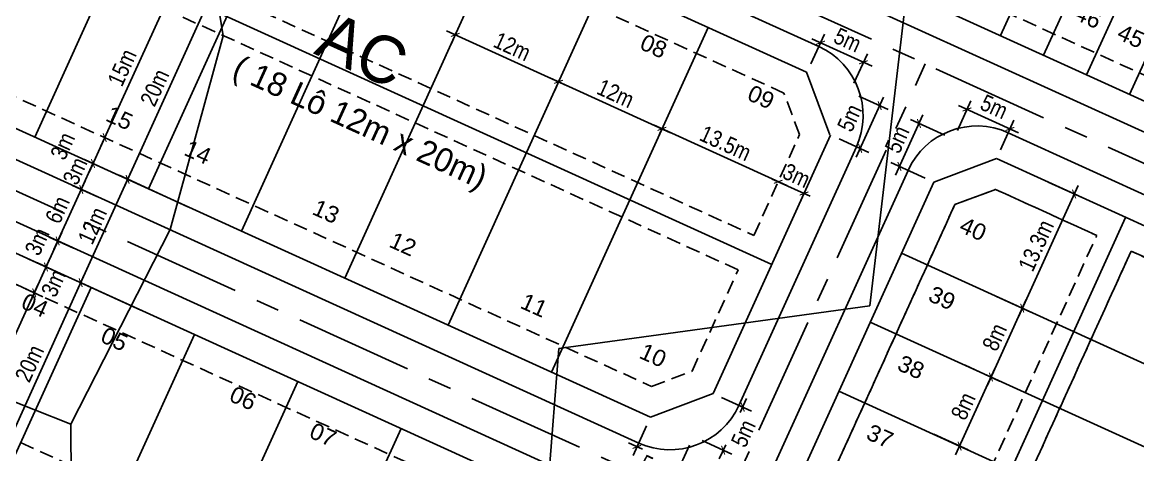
# Model space of a CAD drawing. Extents: x 597165 to 598689, y 1181586 to 1183364.
# Drawn here: x 597567.5 to 597685.4, y 1183049.2 to 1183094.9 of the extents above; entities that cross this region are included whole.
import ezdxf
from ezdxf.enums import TextEntityAlignment as Align

# ---------------------------------------------------------------- set-up
doc = ezdxf.new("R2010")
doc.units = 0
doc.header["$MEASUREMENT"] = 0
doc.linetypes.add('CENTER', pattern=[2, 1.25, -0.25, 0.25, -0.25])
doc.linetypes.add('DASHED', pattern=[0.75, 0.5, -0.25])
doc.layers.get('0').update_dxf_attribs({"linetype": 'CONTINUOUS'})
doc.layers.get('DEFPOINTS').update_dxf_attribs({"color": 8, "linetype": 'CONTINUOUS'})
for name, color, linetype in [('CGXD', 3, 'CONTINUOUS'), ('DIM-T', 7, 'CONTINUOUS'), ('DTEXT', 7, 'CONTINUOUS'), ('DTEXT-TENLO', 4, 'CONTINUOUS'), ('NEN-HT', 8, 'CONTINUOUS'), ('NET-LENGOAI', 4, 'CONTINUOUS'), ('NET-LETRONG', 5, 'CONTINUOUS'), ('NET-PLO', 2, 'CONTINUOUS'), ('NET-TIM', 2, 'CENTER'), ('TEXT-SOLO', 7, 'CONTINUOUS')]:
    doc.layers.add(name, color=color, linetype=linetype)
doc.styles.add('AVO', font='VHELVEN.TTF')
doc.styles.add('VHEL-C-R', font='VHELVCN.TTF')
doc.styles.add('VHEL-R', font='VHELVEN.TTF')
doc.styles.add('VTIMES-R', font='VAPTIMN.TTF')
doc.dimstyles.new('TL1000', dxfattribs={"dimscale": 0, "dimtxt": 2, "dimasz": 0.7, "dimexe": 1, "dimexo": 1, "dimgap": 0.5, "dimtad": 1, "dimdec": 1, "dimzin": 12, "dimtxsty": 'VHEL-C-R', "dimblk1": 'ARCHTICK', "dimblk2": 'ARCHTICK', "dimsah": 1, "dimcen": -0.09, "dimdle": 1, "dimclrd": 256, "dimclre": 256, "dimclrt": 256, "dimazin": 3, "dimtfac": 0.005, "dimtdec": 1, "dimtix": 1, "dimtmove": 0, "dimatfit": 3, "dimtolj": 1, "dimtzin": 0})

# ---------------------------------------------------------------- blocks, each defined once
blk = doc.blocks.new('_ARCHTICK')
at = {"color": 0, "linetype": 'BYBLOCK', "const_width": 0.15}
blk.add_lwpolyline([(-0.5, -0.5), (0.5, 0.5)], dxfattribs=at)
blk = doc.blocks.new('*D1006')
at = {"linetype": 'BYBLOCK'}
blk.add_line((597574.53, 1183079.04), (597576.19, 1183082.68), dxfattribs=at)
at = {"layer": 'DEFPOINTS', "color": 0, "linetype": 'BYBLOCK'}
for p in [(597576.19, 1183082.68), (597576.19, 1183082.68), (597574.95, 1183079.95)]:
    blk.add_point(p, dxfattribs=at)
at = {"linetype": 'BYBLOCK', "xscale": 0.7, "yscale": 0.7, "zscale": 0.7}
for p, rotation in [((597576.19, 1183082.68), 65.55248368454211), ((597574.95, 1183079.95), 245.5524836845421)]:
    blk.add_blockref('_ARCHTICK', p, dxfattribs=dict(at, rotation=rotation))
at = {"linetype": 'BYBLOCK', "insert": (597571.75, 1183081.8), "char_height": 1.75, "attachment_point": 5, "rotation": 65.5525, "style": 'VHEL-C-R'}
blk.add_mtext('\\A1;3m', dxfattribs=at)
blk = doc.blocks.new('*D1005')
at = {"linetype": 'BYBLOCK'}
blk.add_line((597575.78, 1183081.77), (597582.81, 1183097.24), dxfattribs=at)
at = {"layer": 'DEFPOINTS', "color": 0, "linetype": 'BYBLOCK'}
for p in [(597582.4, 1183096.33), (597582.4, 1183096.33), (597576.19, 1183082.68)]:
    blk.add_point(p, dxfattribs=at)
at = {"linetype": 'BYBLOCK', "xscale": 0.7, "yscale": 0.7, "zscale": 0.7}
for p, rotation in [((597582.4, 1183096.33), 65.5524836845421), ((597576.19, 1183082.68), 245.5524836845421)]:
    blk.add_blockref('_ARCHTICK', p, dxfattribs=dict(at, rotation=rotation))
at = {"linetype": 'BYBLOCK', "insert": (597578.03, 1183090.08), "char_height": 1.75, "attachment_point": 5, "rotation": 65.5525, "style": 'VHEL-C-R'}
blk.add_mtext('\\A1;15m', dxfattribs=at)
blk = doc.blocks.new('*D997')
at = {"linetype": 'BYBLOCK'}
blk.add_line((597562.12, 1183051.73), (597569.15, 1183067.2), dxfattribs=at)
at = {"layer": 'DEFPOINTS', "color": 0, "linetype": 'BYBLOCK'}
for p in [(597568.74, 1183066.29), (597568.74, 1183066.29), (597562.53, 1183052.64)]:
    blk.add_point(p, dxfattribs=at)
at = {"linetype": 'BYBLOCK', "xscale": 0.7, "yscale": 0.7, "zscale": 0.7}
for p, rotation in [((597568.74, 1183066.29), 65.55248368527688), ((597562.53, 1183052.64), 245.5524836852769)]:
    blk.add_blockref('_ARCHTICK', p, dxfattribs=dict(at, rotation=rotation))
at = {"linetype": 'BYBLOCK', "insert": (597564.37, 1183060.04), "char_height": 1.75, "attachment_point": 5, "rotation": 65.5525, "style": 'VHEL-C-R'}
blk.add_mtext('\\A1;15m', dxfattribs=at)
blk = doc.blocks.new('*D970')
at = {"linetype": 'BYBLOCK'}
for p, q in [((597612.34, 1183093.96), (597625.09, 1183088.16)), ((597613.39, 1183093.84), (597612.84, 1183092.63)), ((597624.31, 1183088.88), (597623.76, 1183087.67))]:
    blk.add_line(p, q, dxfattribs=at)
at = {"layer": 'DEFPOINTS', "color": 0, "linetype": 'BYBLOCK'}
for p in [(597613.8, 1183094.75), (597624.72, 1183089.79), (597624.17, 1183088.58)]:
    blk.add_point(p, dxfattribs=at)
at = {"linetype": 'BYBLOCK', "xscale": 0.7, "yscale": 0.7, "zscale": 0.7}
for p, rotation in [((597613.25, 1183093.54), 155.5524836832082), ((597624.17, 1183088.58), 335.5524836832082)]:
    blk.add_blockref('_ARCHTICK', p, dxfattribs=dict(at, rotation=rotation))
at = {"linetype": 'BYBLOCK', "insert": (597619.28, 1183092.31), "char_height": 1.75, "attachment_point": 5, "rotation": 335.5525, "style": 'VHEL-C-R'}
blk.add_mtext('\\A1;12m', dxfattribs=at)
blk = doc.blocks.new('*D969')
at = {"linetype": 'BYBLOCK'}
blk.add_line((597634.19, 1183084.03), (597648.3, 1183077.61), dxfattribs=at)
at = {"layer": 'DEFPOINTS', "color": 0, "linetype": 'BYBLOCK'}
for p in [(597635.1, 1183083.61), (597647.39, 1183078.02), (597647.39, 1183078.02)]:
    blk.add_point(p, dxfattribs=at)
at = {"linetype": 'BYBLOCK', "xscale": 0.7, "yscale": 0.7, "zscale": 0.7}
for p, rotation in [((597635.1, 1183083.61), 155.5524836832082), ((597647.39, 1183078.02), 335.5524836832082)]:
    blk.add_blockref('_ARCHTICK', p, dxfattribs=dict(at, rotation=rotation))
at = {"linetype": 'BYBLOCK', "insert": (597641.82, 1183082.09), "char_height": 1.75, "attachment_point": 5, "rotation": 335.5525, "style": 'VHEL-C-R'}
blk.add_mtext('\\A1;13.5m', dxfattribs=at)
blk = doc.blocks.new('*D968')
at = {"linetype": 'BYBLOCK'}
for p, q in [((597647.39, 1183078.02), (597646.75, 1183078.31)), ((597647.39, 1183078.02), (597650.12, 1183076.78)), ((597650.12, 1183076.78), (597650.76, 1183076.49)), ((597650.04, 1183076.6), (597649.71, 1183075.87))]:
    blk.add_line(p, q, dxfattribs=at)
at = {"layer": 'DEFPOINTS', "color": 0, "linetype": 'BYBLOCK'}
for p in [(597647.39, 1183078.02), (597650.12, 1183076.78), (597650.45, 1183077.51)]:
    blk.add_point(p, dxfattribs=at)
at = {"linetype": 'BYBLOCK', "xscale": 0.7, "yscale": 0.7, "zscale": 0.7}
for p, rotation in [((597647.39, 1183078.02), 335.5524836832082), ((597650.12, 1183076.78), 155.5524836832082)]:
    blk.add_blockref('_ARCHTICK', p, dxfattribs=dict(at, rotation=rotation))
at = {"linetype": 'BYBLOCK', "insert": (597649.33, 1183078.67), "char_height": 1.75, "attachment_point": 5, "rotation": 335.5525, "style": 'VHEL-C-R'}
blk.add_mtext('\\A1;3m', dxfattribs=at)
blk = doc.blocks.new('*D919')
at = {"linetype": 'BYBLOCK'}
for p, q in [((597578.2, 1183077.37), (597587.31, 1183097.4)), ((597585.23, 1183097.24), (597587.8, 1183096.07)), ((597576.95, 1183079.04), (597579.53, 1183077.87))]:
    blk.add_line(p, q, dxfattribs=at)
at = {"layer": 'DEFPOINTS', "color": 0, "linetype": 'BYBLOCK'}
for p in [(597584.32, 1183097.66), (597586.89, 1183096.49), (597576.04, 1183079.45)]:
    blk.add_point(p, dxfattribs=at)
at = {"linetype": 'BYBLOCK', "xscale": 0.7, "yscale": 0.7, "zscale": 0.7}
for p, rotation in [((597586.89, 1183096.49), 65.55248368485508), ((597578.61, 1183078.28), 245.5524836848551)]:
    blk.add_blockref('_ARCHTICK', p, dxfattribs=dict(at, rotation=rotation))
at = {"linetype": 'BYBLOCK', "insert": (597581.48, 1183087.96), "char_height": 1.75, "attachment_point": 5, "rotation": 65.5525, "style": 'VHEL-C-R'}
blk.add_mtext('\\A1;20m', dxfattribs=at)
blk = doc.blocks.new('*D917')
at = {"linetype": 'BYBLOCK'}
for p, q in [((597574.06, 1183068.27), (597564.96, 1183048.24)), ((597571.98, 1183068.11), (597574.56, 1183066.94)), ((597563.71, 1183049.91), (597566.28, 1183048.74))]:
    blk.add_line(p, q, dxfattribs=at)
at = {"layer": 'DEFPOINTS', "color": 0, "linetype": 'BYBLOCK'}
for p in [(597571.07, 1183068.53), (597562.8, 1183050.32), (597565.37, 1183049.15)]:
    blk.add_point(p, dxfattribs=at)
at = {"linetype": 'BYBLOCK', "xscale": 0.7, "yscale": 0.7, "zscale": 0.7}
for p, rotation in [((597573.65, 1183067.36), 65.55248368674988), ((597565.37, 1183049.15), 245.5524836867499)]:
    blk.add_blockref('_ARCHTICK', p, dxfattribs=dict(at, rotation=rotation))
at = {"linetype": 'BYBLOCK', "insert": (597568.24, 1183058.83), "char_height": 1.75, "attachment_point": 5, "rotation": 65.5525, "style": 'VHEL-C-R'}
blk.add_mtext('\\A1;20m', dxfattribs=at)
blk = doc.blocks.new('*D876')
at = {"linetype": 'BYBLOCK'}
for p, q in [((597573.23, 1183066.45), (597579.03, 1183079.19)), ((597584.99, 1183075.38), (597577.7, 1183078.7)), ((597580.02, 1183064.46), (597572.74, 1183067.77))]:
    blk.add_line(p, q, dxfattribs=at)
at = {"layer": 'DEFPOINTS', "color": 0, "linetype": 'BYBLOCK'}
for p in [(597578.61, 1183078.28), (597585.9, 1183074.97), (597580.93, 1183064.05)]:
    blk.add_point(p, dxfattribs=at)
at = {"linetype": 'BYBLOCK', "xscale": 0.7, "yscale": 0.7, "zscale": 0.7}
for p, rotation in [((597578.61, 1183078.28), 65.55248368840645), ((597573.65, 1183067.36), 245.5524836884065)]:
    blk.add_blockref('_ARCHTICK', p, dxfattribs=dict(at, rotation=rotation))
at = {"linetype": 'BYBLOCK', "insert": (597574.88, 1183073.39), "char_height": 1.75, "attachment_point": 5, "rotation": 65.5525, "style": 'VHEL-C-R'}
blk.add_mtext('\\A1;12m', dxfattribs=at)
blk = doc.blocks.new('*D875')
at = {"linetype": 'BYBLOCK'}
for p, q in [((597576.61, 1183079.19), (597574.04, 1183080.36)), ((597574.95, 1183079.95), (597575.24, 1183080.59)), ((597574.95, 1183079.95), (597573.71, 1183077.22)), ((597575.37, 1183076.46), (597572.8, 1183077.63)), ((597573.71, 1183077.22), (597573.42, 1183076.58))]:
    blk.add_line(p, q, dxfattribs=at)
at = {"layer": 'DEFPOINTS', "color": 0, "linetype": 'BYBLOCK'}
for p in [(597577.52, 1183078.78), (597573.71, 1183077.22), (597576.28, 1183076.05)]:
    blk.add_point(p, dxfattribs=at)
at = {"linetype": 'BYBLOCK', "xscale": 0.7, "yscale": 0.7, "zscale": 0.7}
for p, rotation in [((597574.95, 1183079.95), 245.5524836865183), ((597573.71, 1183077.22), 65.55248368651831)]:
    blk.add_blockref('_ARCHTICK', p, dxfattribs=dict(at, rotation=rotation))
at = {"linetype": 'BYBLOCK', "insert": (597573.06, 1183079.16), "char_height": 1.75, "attachment_point": 5, "rotation": 65.5525, "style": 'VHEL-C-R'}
blk.add_mtext('\\A1;3m', dxfattribs=at)
blk = doc.blocks.new('*D874')
at = {"linetype": 'BYBLOCK'}
for p, q in [((597574.12, 1183078.13), (597570.81, 1183070.85)), ((597575.37, 1183076.46), (597572.8, 1183077.63)), ((597572.89, 1183071), (597570.31, 1183072.17))]:
    blk.add_line(p, q, dxfattribs=at)
at = {"layer": 'DEFPOINTS', "color": 0, "linetype": 'BYBLOCK'}
for p in [(597576.28, 1183076.05), (597571.22, 1183071.76), (597573.8, 1183070.59)]:
    blk.add_point(p, dxfattribs=at)
at = {"linetype": 'BYBLOCK', "xscale": 0.7, "yscale": 0.7, "zscale": 0.7}
for p, rotation in [((597573.71, 1183077.22), 65.5524836865183), ((597571.22, 1183071.76), 245.5524836865183)]:
    blk.add_blockref('_ARCHTICK', p, dxfattribs=dict(at, rotation=rotation))
at = {"linetype": 'BYBLOCK', "insert": (597571.2, 1183075.06), "char_height": 1.75, "attachment_point": 5, "rotation": 65.5525, "style": 'VHEL-C-R'}
blk.add_mtext('\\A1;6m', dxfattribs=at)
blk = doc.blocks.new('*D873')
at = {"linetype": 'BYBLOCK'}
for p, q in [((597571.64, 1183072.67), (597569.57, 1183068.11)), ((597572.89, 1183071), (597570.31, 1183072.17)), ((597571.65, 1183068.27), (597569.07, 1183069.44))]:
    blk.add_line(p, q, dxfattribs=at)
at = {"layer": 'DEFPOINTS', "color": 0, "linetype": 'BYBLOCK'}
for p in [(597573.8, 1183070.59), (597569.98, 1183069.02), (597572.56, 1183067.85)]:
    blk.add_point(p, dxfattribs=at)
at = {"linetype": 'BYBLOCK', "xscale": 0.7, "yscale": 0.7, "zscale": 0.7}
for p, rotation in [((597571.22, 1183071.76), 65.5524836865183), ((597569.98, 1183069.02), 245.5524836865183)]:
    blk.add_blockref('_ARCHTICK', p, dxfattribs=dict(at, rotation=rotation))
at = {"linetype": 'BYBLOCK', "insert": (597569.05, 1183071.7), "char_height": 1.75, "attachment_point": 5, "rotation": 65.5525, "style": 'VHEL-C-R'}
blk.add_mtext('\\A1;3m', dxfattribs=at)
blk = doc.blocks.new('*D824')
at = {"linetype": 'BYBLOCK'}
for p, q in [((597666.15, 1183049.19), (597670.29, 1183058.3)), ((597667.15, 1183058.63), (597670.79, 1183056.97)), ((597663.84, 1183051.35), (597667.48, 1183049.69))]:
    blk.add_line(p, q, dxfattribs=at)
at = {"layer": 'DEFPOINTS', "color": 0, "linetype": 'BYBLOCK'}
for p in [(597666.24, 1183059.04), (597669.88, 1183057.39), (597662.93, 1183051.76)]:
    blk.add_point(p, dxfattribs=at)
at = {"linetype": 'BYBLOCK', "xscale": 0.7, "yscale": 0.7, "zscale": 0.7}
for p, rotation in [((597669.88, 1183057.39), 65.55248368249514), ((597666.57, 1183050.1), 245.5524836824951)]:
    blk.add_blockref('_ARCHTICK', p, dxfattribs=dict(at, rotation=rotation))
at = {"linetype": 'BYBLOCK', "insert": (597666.96, 1183054.32), "char_height": 1.75, "attachment_point": 5, "rotation": 65.5525, "style": 'VHEL-C-R'}
blk.add_mtext('\\A1;8m', dxfattribs=at)
blk = doc.blocks.new('*D823')
at = {"linetype": 'BYBLOCK'}
for p, q in [((597669.47, 1183056.48), (597673.6, 1183065.58)), ((597670.46, 1183065.91), (597674.1, 1183064.26))]:
    blk.add_line(p, q, dxfattribs=at)
at = {"layer": 'DEFPOINTS', "color": 0, "linetype": 'BYBLOCK'}
for p in [(597669.55, 1183066.33), (597673.19, 1183064.67), (597666.24, 1183059.04)]:
    blk.add_point(p, dxfattribs=at)
at = {"linetype": 'BYBLOCK', "xscale": 0.7, "yscale": 0.7, "zscale": 0.7}
for p, rotation in [((597673.19, 1183064.67), 65.55248368373366), ((597669.88, 1183057.39), 245.5524836837337)]:
    blk.add_blockref('_ARCHTICK', p, dxfattribs=dict(at, rotation=rotation))
at = {"linetype": 'BYBLOCK', "insert": (597670.27, 1183061.61), "char_height": 1.75, "attachment_point": 5, "rotation": 65.5525, "style": 'VHEL-C-R'}
blk.add_mtext('\\A1;8m', dxfattribs=at)
blk = doc.blocks.new('*D822')
at = {"linetype": 'BYBLOCK'}
for p, q in [((597675.94, 1183077.97), (597679.58, 1183076.32)), ((597672.78, 1183063.76), (597679.09, 1183077.64))]:
    blk.add_line(p, q, dxfattribs=at)
at = {"layer": 'DEFPOINTS', "color": 0, "linetype": 'BYBLOCK'}
for p in [(597675.03, 1183078.39), (597678.67, 1183076.73), (597669.55, 1183066.33)]:
    blk.add_point(p, dxfattribs=at)
at = {"linetype": 'BYBLOCK', "xscale": 0.7, "yscale": 0.7, "zscale": 0.7}
for p, rotation in [((597678.67, 1183076.73), 65.55248368373366), ((597673.19, 1183064.67), 245.5524836837337)]:
    blk.add_blockref('_ARCHTICK', p, dxfattribs=dict(at, rotation=rotation))
at = {"linetype": 'BYBLOCK', "insert": (597674.66, 1183071.28), "char_height": 1.75, "attachment_point": 5, "rotation": 65.5525, "style": 'VHEL-C-R'}
blk.add_mtext('\\A1;13.3m', dxfattribs=at)
blk = doc.blocks.new('*D651')
at = {"linetype": 'BYBLOCK'}
for p, q in [((597659.79, 1183078.73), (597662.68, 1183085.09)), ((597665, 1183082.94), (597661.36, 1183084.59)), ((597662.94, 1183078.4), (597659.3, 1183080.05))]:
    blk.add_line(p, q, dxfattribs=at)
at = {"layer": 'DEFPOINTS', "color": 0, "linetype": 'BYBLOCK'}
for p in [(597662.27, 1183084.18), (597665.91, 1183082.52), (597663.85, 1183077.98)]:
    blk.add_point(p, dxfattribs=at)
at = {"linetype": 'BYBLOCK', "xscale": 0.7, "yscale": 0.7, "zscale": 0.7}
for p, rotation in [((597662.27, 1183084.18), 65.55248368371718), ((597660.21, 1183079.64), 245.5524836837172)]:
    blk.add_blockref('_ARCHTICK', p, dxfattribs=dict(at, rotation=rotation))
at = {"linetype": 'BYBLOCK', "insert": (597659.97, 1183082.49), "char_height": 1.75, "attachment_point": 5, "rotation": 65.5525, "style": 'VHEL-C-R'}
blk.add_mtext('\\A1;5m', dxfattribs=at)
blk = doc.blocks.new('*D650')
at = {"linetype": 'BYBLOCK'}
for p, q in [((597666.34, 1183083.44), (597667.77, 1183086.57)), ((597666.44, 1183086.08), (597672.8, 1183083.19)), ((597670.88, 1183081.38), (597672.31, 1183084.51))]:
    blk.add_line(p, q, dxfattribs=at)
at = {"layer": 'DEFPOINTS', "color": 0, "linetype": 'BYBLOCK'}
for p in [(597665.93, 1183082.53), (597671.89, 1183083.6), (597670.47, 1183080.47)]:
    blk.add_point(p, dxfattribs=at)
at = {"linetype": 'BYBLOCK', "xscale": 0.7, "yscale": 0.7, "zscale": 0.7}
for p, rotation in [((597667.35, 1183085.66), 155.552483684699), ((597671.89, 1183083.6), 335.552483684699)]:
    blk.add_blockref('_ARCHTICK', p, dxfattribs=dict(at, rotation=rotation))
at = {"linetype": 'BYBLOCK', "insert": (597670.22, 1183085.94), "char_height": 1.75, "attachment_point": 5, "rotation": 335.5525, "style": 'VHEL-C-R'}
blk.add_mtext('\\A1;5m', dxfattribs=at)
blk = doc.blocks.new('*D645')
at = {"linetype": 'BYBLOCK'}
for p, q in [((597655.64, 1183080.62), (597658.53, 1183086.97)), ((597655.9, 1183087.07), (597659.03, 1183085.65)), ((597653.83, 1183082.54), (597656.97, 1183081.11))]:
    blk.add_line(p, q, dxfattribs=at)
at = {"layer": 'DEFPOINTS', "color": 0, "linetype": 'BYBLOCK'}
for p in [(597654.99, 1183087.49), (597658.12, 1183086.06), (597652.92, 1183082.95)]:
    blk.add_point(p, dxfattribs=at)
at = {"linetype": 'BYBLOCK', "xscale": 0.7, "yscale": 0.7, "zscale": 0.7}
for p, rotation in [((597658.12, 1183086.06), 65.55248368371718), ((597656.06, 1183081.53), 245.5524836837172)]:
    blk.add_blockref('_ARCHTICK', p, dxfattribs=dict(at, rotation=rotation))
at = {"linetype": 'BYBLOCK', "insert": (597654.94, 1183084.77), "char_height": 1.75, "attachment_point": 5, "rotation": 65.5525, "style": 'VHEL-C-R'}
blk.add_mtext('\\A1;5m', dxfattribs=at)
blk = doc.blocks.new('*D644')
at = {"linetype": 'BYBLOCK'}
for p, q in [((597650.85, 1183090.48), (597652.28, 1183093.62)), ((597657.32, 1183090.23), (597650.96, 1183093.12)), ((597655.39, 1183088.42), (597656.82, 1183091.55))]:
    blk.add_line(p, q, dxfattribs=at)
at = {"layer": 'DEFPOINTS', "color": 0, "linetype": 'BYBLOCK'}
for p in [(597651.87, 1183092.71), (597650.44, 1183089.57), (597654.98, 1183087.51)]:
    blk.add_point(p, dxfattribs=at)
at = {"linetype": 'BYBLOCK', "xscale": 0.7, "yscale": 0.7, "zscale": 0.7}
for p, rotation in [((597651.87, 1183092.71), 155.5524836841455), ((597656.4, 1183090.64), 335.5524836841455)]:
    blk.add_blockref('_ARCHTICK', p, dxfattribs=dict(at, rotation=rotation))
at = {"linetype": 'BYBLOCK', "insert": (597654.73, 1183092.99), "char_height": 1.75, "attachment_point": 5, "rotation": 335.5525, "style": 'VHEL-C-R'}
blk.add_mtext('\\A1;5m', dxfattribs=at)
blk = doc.blocks.new('*D643')
at = {"linetype": 'BYBLOCK'}
for p, q in [((597641.41, 1183055.22), (597644.55, 1183053.8)), ((597644.05, 1183055.12), (597643.38, 1183053.64)), ((597639.35, 1183050.68), (597642.48, 1183049.26)), ((597641.16, 1183048.76), (597641.84, 1183050.24))]:
    blk.add_line(p, q, dxfattribs=at)
at = {"layer": 'DEFPOINTS', "color": 0, "linetype": 'BYBLOCK'}
for p in [(597640.5, 1183055.63), (597638.44, 1183051.1), (597641.57, 1183049.67)]:
    blk.add_point(p, dxfattribs=at)
at = {"linetype": 'BYBLOCK', "xscale": 0.7, "yscale": 0.7, "zscale": 0.7}
for p, rotation in [((597643.64, 1183054.21), 65.55248368493525), ((597641.57, 1183049.67), 245.5524836849353)]:
    blk.add_blockref('_ARCHTICK', p, dxfattribs=dict(at, rotation=rotation))
at = {"linetype": 'BYBLOCK', "insert": (597643.71, 1183051.44), "char_height": 1.75, "attachment_point": 5, "rotation": 65.5525, "style": 'VHEL-C-R'}
blk.add_mtext('\\A1;5m', dxfattribs=at)
blk = doc.blocks.new('*D642')
at = {"linetype": 'BYBLOCK'}
for p, q in [((597633.47, 1183052.24), (597632.05, 1183049.11)), ((597631.55, 1183050.43), (597633.03, 1183049.76)), ((597638.01, 1183050.18), (597636.58, 1183047.04)), ((597637.91, 1183047.54), (597636.42, 1183048.22))]:
    blk.add_line(p, q, dxfattribs=at)
at = {"layer": 'DEFPOINTS', "color": 0, "linetype": 'BYBLOCK'}
for p in [(597633.88, 1183053.15), (597638.42, 1183051.09), (597632.46, 1183050.02)]:
    blk.add_point(p, dxfattribs=at)
at = {"linetype": 'BYBLOCK', "xscale": 0.7, "yscale": 0.7, "zscale": 0.7}
for p, rotation in [((597632.46, 1183050.02), 155.5524836841455), ((597637, 1183047.95), 335.5524836841455)]:
    blk.add_blockref('_ARCHTICK', p, dxfattribs=dict(at, rotation=rotation))
at = {"linetype": 'BYBLOCK', "insert": (597634.23, 1183047.88), "char_height": 1.75, "attachment_point": 5, "rotation": 335.5525, "style": 'VHEL-C-R'}
blk.add_mtext('\\A1;5m', dxfattribs=at)
blk = doc.blocks.new('*D27')
at = {"linetype": 'BYBLOCK'}
for p, q in [((597623.26, 1183088.99), (597636.01, 1183083.2)), ((597624.06, 1183088.33), (597623.76, 1183087.67)), ((597634.99, 1183083.36), (597634.69, 1183082.7))]:
    blk.add_line(p, q, dxfattribs=at)
at = {"layer": 'DEFPOINTS', "color": 0, "linetype": 'BYBLOCK'}
for p in [(597624.48, 1183089.24), (597635.4, 1183084.27), (597635.1, 1183083.61)]:
    blk.add_point(p, dxfattribs=at)
at = {"linetype": 'BYBLOCK', "xscale": 0.7, "yscale": 0.7, "zscale": 0.7}
for p, rotation in [((597624.17, 1183088.58), 155.5524836839901), ((597635.1, 1183083.61), 335.5524836839902)]:
    blk.add_blockref('_ARCHTICK', p, dxfattribs=dict(at, rotation=rotation))
at = {"linetype": 'BYBLOCK', "insert": (597630.21, 1183087.35), "char_height": 1.75, "attachment_point": 5, "rotation": 335.5525, "style": 'VHEL-C-R'}
blk.add_mtext('\\A1;12m', dxfattribs=at)
blk = doc.blocks.new('*D22')
at = {"linetype": 'BYBLOCK'}
for p, q in [((597568.16, 1183069.85), (597570.89, 1183068.61)), ((597568.33, 1183065.38), (597570.4, 1183069.93)), ((597566.92, 1183067.12), (597569.65, 1183065.88))]:
    blk.add_line(p, q, dxfattribs=at)
at = {"layer": 'DEFPOINTS', "color": 0, "linetype": 'BYBLOCK'}
for p in [(597567.25, 1183070.27), (597569.98, 1183069.02), (597566.01, 1183067.53)]:
    blk.add_point(p, dxfattribs=at)
at = {"linetype": 'BYBLOCK', "xscale": 0.7, "yscale": 0.7, "zscale": 0.7}
for p, rotation in [((597569.98, 1183069.02), 65.55248368840645), ((597568.74, 1183066.29), 245.5524836884065)]:
    blk.add_blockref('_ARCHTICK', p, dxfattribs=dict(at, rotation=rotation))
at = {"linetype": 'BYBLOCK', "insert": (597570.77, 1183067.31), "char_height": 1.75, "attachment_point": 5, "rotation": 65.5525, "style": 'VHEL-C-R'}
blk.add_mtext('\\A1;3m', dxfattribs=at)

msp = doc.modelspace()

# ---------------------------------------------------------------- linework, layer by layer
at = {"layer": 'CGXD', "linetype": 'DASHED', "ltscale": 3}
for p, q in [((597666.0627, 1183075.6082), (597670.3566, 1183077.2181)), ((597670.3566, 1183077.2181), (597681.0598, 1183072.3522)), ((597600.6668, 1182931.761), (597666.0627, 1183075.6082)), ((597612.9799, 1182922.6012), (597681.0598, 1183072.3522)), ((597616.6213, 1182920.9457), (597684.7012, 1183070.6968)), ((597684.7012, 1183070.6968), (597695.4044, 1183065.8309))]:
    msp.add_line(p, q, dxfattribs=at)
for points in [[(597587.5023, 1183151.6807), (597528.2778, 1183178.6054), (597521.8499, 1183163.9518), (597580.8806, 1183137.1152), (597644.6044, 1183108.1451), (597690.1215, 1183087.4521), (597696.7432, 1183102.0175), (597651.2262, 1183122.7105)], [(597552.9226, 1183130.606), (597548.6287, 1183128.9961), (597543.7628, 1183118.2929), (597644.8107, 1183072.3545), (597649.6479, 1183082.9945), (597648.0026, 1183087.3807)], [(597542.1074, 1183114.6515), (597537.2415, 1183103.9483), (597538.8514, 1183099.6544), (597633.9954, 1183056.4), (597638.2893, 1183058.0099), (597643.1552, 1183068.7131)], [(597531.4019, 1183083.2683), (597527.108, 1183081.6584), (597522.2421, 1183070.9552), (597623.29, 1183025.0168), (597628.1559, 1183035.72), (597626.546, 1183040.0139)], [(597681.0598, 1183072.3522), (597670.3566, 1183077.2181), (597666.0627, 1183075.6082), (597600.6668, 1182931.761), (597602.2767, 1182927.4671), (597612.9799, 1182922.6012)], [(597681.0598, 1183072.3522), (597670.3566, 1183077.2181), (597666.0627, 1183075.6082), (597600.6668, 1182931.761), (597602.2767, 1182927.4671), (597612.9799, 1182922.6012)], [(597697.0143, 1183061.537), (597695.4044, 1183065.8309), (597684.7012, 1183070.6968), (597616.6213, 1182920.9457), (597627.3245, 1182916.0798), (597631.6184, 1182917.6897)]]:
    msp.add_lwpolyline(points, close=True, dxfattribs=at)
at = {"layer": 'NEN-HT', "linetype": 'CONTINUOUS'}
for p, q in [((597586.5, 1183107.41), (597588.7, 1183093.42)), ((597661, 1183098.19), (597657.07, 1183064.92)), ((597588.7, 1183093.42), (597583.11, 1183072.97)), ((597583.11, 1183072.97), (597572.62, 1183052.42)), ((597657.07, 1183064.92), (597624.2, 1183060.4)), ((597624.2, 1183060.4), (597621.57, 1183027.2)), ((597555.1, 1183059.34), (597572.62, 1183052.42)), ((597572.62, 1183052.42), (597572.65, 1183036.92))]:
    msp.add_line(p, q, dxfattribs=at)
at = {"layer": 'NET-LENGOAI', "ltscale": 20}
for p, q in [((597519.6271, 1183158.9247), (597701.9571, 1183076.0338)), ((597554.2746, 1183136.5823), (597651.681, 1183092.2993)), ((597535.237, 1183094.7066), (597632.6435, 1183050.4237)), ((597532.7539, 1183089.2446), (597630.1603, 1183044.9616)), ((597671.7085, 1183083.1944), (597699.4739, 1183070.5717)), ((597643.2371, 1183054.3955), (597655.6529, 1183081.7057)), ((597594.6905, 1182933.1129), (597661.1149, 1183079.2226))]:
    msp.add_line(p, q, dxfattribs=at)
for centre, start, end in [((597648.3702, 1183085.0166), 335.552484, 65.552484), ((597668.3977, 1183075.9117), 65.552484, 155.552484), ((597635.9544, 1183057.7064), 245.552484, 335.552484)]:
    msp.add_arc(centre, 8, start, end, dxfattribs=at)
at = {"layer": 'NET-LETRONG'}
for p, q in [((597553.033, 1183133.8513), (597650.3752, 1183089.5976)), ((597643.5698, 1183105.8692), (597702.7419, 1183078.9683)), ((597536.4786, 1183097.4377), (597633.8851, 1183053.1547)), ((597633.8851, 1183053.1547), (597536.4786, 1183097.4377)), ((597652.8589, 1183082.9759), (597650.3752, 1183089.5976)), ((597531.5123, 1183086.5136), (597628.9188, 1183042.2306)), ((597640.5061, 1183055.6371), (597652.9219, 1183082.9473)), ((597670.467, 1183080.4634), (597663.846, 1183077.981)), ((597663.846, 1183077.981), (597670.467, 1183080.4634)), ((597670.467, 1183080.4634), (597697.7772, 1183068.0476)), ((597597.4215, 1182931.8713), (597663.846, 1183077.981)), ((597633.8851, 1183053.1547), (597640.5061, 1183055.6371)), ((597640.5061, 1183055.6371), (597633.8851, 1183053.1547))]:
    msp.add_line(p, q, dxfattribs=at)
at = {"layer": 'NET-PLO'}
for p, q in [((597670.88, 1183093.4534), (597687.4344, 1183129.867)), ((597675.4317, 1183091.3841), (597691.9861, 1183127.7977)), ((597679.9834, 1183089.3148), (597696.5378, 1183125.7285)), ((597684.5351, 1183087.2455), (597701.0895, 1183123.6592)), ((597568.7957, 1183082.7457), (597585.3501, 1183119.1593)), ((597540.2041, 1183117.7138), (597646.714, 1183069.2922)), ((597580.8155, 1183077.2812), (597597.3699, 1183113.6948)), ((597590.6439, 1183072.813), (597607.1983, 1183109.2267)), ((597601.568, 1183067.8467), (597618.1224, 1183104.2603)), ((597612.4921, 1183062.8804), (597629.0464, 1183099.294)), ((597623.4162, 1183057.9141), (597639.9705, 1183094.3277)), ((597613.559, 1182919.0424), (597684.1221, 1183074.2555)), ((597660.4316, 1183070.4707), (597696.8452, 1183053.9163)), ((597558.1991, 1183030.4416), (597574.7535, 1183066.8553)), ((597657.1207, 1183063.188), (597693.5344, 1183046.6336)), ((597569.1232, 1183025.4753), (597585.6776, 1183061.8889)), ((597580.0473, 1183020.509), (597596.6017, 1183056.9226)), ((597653.8099, 1183055.9052), (597690.2235, 1183039.3509)), ((597590.9714, 1183015.5427), (597607.5258, 1183051.9563))]:
    msp.add_line(p, q, dxfattribs=at)
at = {"layer": 'NET-TIM', "ltscale": 10}
for p, q in [((597518.4172, 1183156.1793), (597718.4012, 1183065.2625)), ((597523.9817, 1183096.5281), (597641.4157, 1183043.1402)), ((597587.407, 1182924.3407), (597662.9364, 1183090.4779))]:
    msp.add_line(p, q, dxfattribs=at)

# ---------------------------------------------------------------- texts
at = {"layer": 'DTEXT', "style": 'VHEL-R', "width": 2}
msp.add_text('T     R     Ò     N     H                Q     U     A     N     G                N     G     H     Ò', height=5, rotation=335.552484, dxfattribs=at).set_placement((597783.5322, 1183127.2763), align=Align.CENTER)
at = {"layer": 'DTEXT-TENLO', "style": 'VTIMES-R'}
for s, height, p in [('AC', 5, (597602.4132, 1183089.6632)), ('( 18 Loâ 12m x 20m)', 2.5, (597602.7032, 1183083.1968))]:
    msp.add_text(s, height=height, rotation=335.552484, dxfattribs=at).set_placement(p, align=Align.CENTER)
at = {"layer": 'TEXT-SOLO', "color": 3, "style": 'AVO'}
for s, rotation, p in [('46', 335.552484, (597679.803, 1183094.6763)), ('45', 335.552484, (597684.3196, 1183092.6059)), ('08', 335.786661, (597633.8658, 1183091.5409)), ('09', 335.786661, (597645.2221, 1183086.1739)), ('15', 335.786661, (597577.4006, 1183083.961)), ('14', 335.786661, (597585.6796, 1183080.3378)), ('13', 335.786661, (597599.2368, 1183074.0867)), ('40', 335.786661, (597667.6445, 1183072.2383)), ('12', 335.786661, (597607.3659, 1183070.6364)), ('04', 335.786661, (597568.4526, 1183064.1789)), ('11', 335.786661, (597621.2349, 1183064.179)), ('39', 335.786661, (597664.3634, 1183064.9421)), ('05', 335.786661, (597576.8523, 1183060.6074)), ('10', 335.786661, (597633.8096, 1183058.8963)), ('38', 335.786661, (597661.0823, 1183057.6459)), ('06', 335.786661, (597590.4598, 1183054.3641)), ('07', 335.786661, (597598.9178, 1183050.505)), ('37', 335.786661, (597657.8013, 1183050.3497))]:
    msp.add_text(s, height=1.75, rotation=rotation, dxfattribs=at).set_placement(p, align=Align.CENTER)

# ---------------------------------------------------------------- dimensions: what is measured, and where the dimension line sits
at = {"layer": 'DIM-T', "color": 1}
for base, p1, p2, angle, override, picture, middle in [((597582.398, 1183096.3346), (597576.1901, 1183082.6795), (597582.398, 1183096.3346), 245.552484, {"dimscale": 1, "dimtxt": 1.75, "dimdsep": 46, "dimpost": 'm'}, '*D1005', (597578.0253, 1183090.0838)), ((597647.3885, 1183078.0248), (597635.0989, 1183083.612), (597647.3885, 1183078.0248), 155.552484, {"dimscale": 1, "dimtxt": 1.75, "dimdsep": 46, "dimpost": 'm'}, '*D969', (597641.8205, 1183082.0871)), ((597573.7069, 1183077.2175), (597577.5223, 1183078.7784), (597576.2807, 1183076.0473), 245.552484, {"dimscale": 1, "dimtxt": 1.75, "dimasz": 0.7, "dimdsep": 46, "dimpost": 'm'}, '*D875', (597573.059, 1183079.1598)), ((597650.1196, 1183076.7833), (597647.3885, 1183078.0248), (597650.4511, 1183077.5125), 155.552484, {"dimscale": 1, "dimtxt": 1.75, "dimdsep": 46, "dimpost": 'm'}, '*D968', (597649.3308, 1183078.6728)), ((597571.2237, 1183071.7554), (597576.2807, 1183076.0473), (597573.7976, 1183070.5853), 245.552484, {"dimscale": 1, "dimtxt": 1.75, "dimasz": 0.7, "dimdsep": 46, "dimpost": 'm'}, '*D874', (597571.1966, 1183075.0632)), ((597565.3712, 1183049.1508), (597571.0746, 1183068.5278), (597562.7974, 1183050.3209), 65.552484, {"dimscale": 1, "dimtxt": 1.75, "dimasz": 0.7, "dimdsep": 46, "dimpost": 'm'}, '*D917', (597568.2411, 1183058.831)), ((597568.7406, 1183066.2934), (597562.5327, 1183052.6383), (597568.7406, 1183066.2934), 245.552484, {"dimscale": 1, "dimtxt": 1.75, "dimdsep": 46, "dimpost": 'm'}, '*D997', (597564.3679, 1183060.0426))]:
    dim = msp.add_linear_dim(base=base, p1=p1, p2=p2, angle=angle, dimstyle='TL1000', override=override, dxfattribs=at)
    dim.commit()
    dim.dimension.update_dxf_attribs({"geometry": picture, "text_midpoint": middle})
for p1, p2, distance, override, picture, middle in [((597576.0409, 1183079.4518), (597584.3181, 1183097.6587), -2.8273, {"dimscale": 1, "dimtxt": 1.75, "dimasz": 0.7, "dimdsep": 46, "dimpost": 'm'}, '*D919', (597581.4846, 1183087.9619)), ((597613.8003, 1183094.7534), (597624.7244, 1183089.7871), -1.3279, {"dimscale": 1, "dimtxt": 1.75, "dimdsep": 46, "dimpost": 'm'}, '*D970', (597619.2819, 1183092.3131)), ((597624.4763, 1183089.2413), (597635.4004, 1183084.275), -0.7283, {"dimscale": 1, "dimtxt": 1.75, "dimdsep": 46, "dimpost": 'm'}, '*D27', (597630.2059, 1183087.3468))]:
    dim = msp.add_aligned_dim(p1=p1, p2=p2, distance=distance, dimstyle='TL1000', override=override, dxfattribs=at)
    dim.commit()
    dim.dimension.update_dxf_attribs({"geometry": picture, "text_midpoint": middle})
at = {"layer": 'DIM-T'}
for base, p1, p2, angle, picture, middle in [((597651.8655, 1183092.705), (597654.9802, 1183087.5081), (597650.441, 1183089.5717), 155.552484, '*D644', (597654.7316, 1183092.9853)), ((597658.1194, 1183086.0642), (597652.9234, 1183082.9507), (597654.9864, 1183087.4886), 65.552484, '*D645', (597654.9375, 1183084.7729)), ((597671.893, 1183083.6001), (597665.9292, 1183082.5304), (597670.4685, 1183080.4668), 335.552484, '*D650', (597670.2198, 1183085.944)), ((597641.5746, 1183049.6715), (597640.5045, 1183055.6337), (597638.4415, 1183051.0959), 245.552484, '*D643', (597643.7098, 1183051.4387)), ((597632.4591, 1183050.018), (597638.4228, 1183051.0877), (597633.8835, 1183053.1513), 155.552484, '*D642', (597634.2264, 1183047.8814))]:
    dim = msp.add_linear_dim(base=base, p1=p1, p2=p2, angle=angle, dimstyle='TL1000', override={"dimscale": 1, "dimtxt": 1.75, "dimpost": 'm'}, dxfattribs=at)
    dim.commit()
    dim.dimension.update_dxf_attribs({"geometry": picture, "text_midpoint": middle, "dimtype": 161})
for p1, p2, distance, picture, middle in [((597663.8475, 1183077.9844), (597665.9105, 1183082.5222), 4, '*D651', (597659.9689, 1183082.4855)), ((597580.9311, 1183064.0468), (597585.8975, 1183074.9708), 8, '*D876', (597574.8799, 1183073.3887)), ((597662.9271, 1183051.7604), (597666.2379, 1183059.0431), -4, '*D824', (597666.9552, 1183054.3231))]:
    dim = msp.add_aligned_dim(p1=p1, p2=p2, distance=distance, dimstyle='TL1000', override={"dimscale": 1, "dimtxt": 1.75, "dimpost": 'm'}, dxfattribs=at)
    dim.commit()
    dim.dimension.update_dxf_attribs({"geometry": picture, "text_midpoint": middle})
at = {"layer": 'DIM-T', "color": 1}
for base, p1, p2, angle, override, picture, middle, dimtype in [((597576.1901, 1183082.6795), (597574.9485, 1183079.9485), (597576.1901, 1183082.6795), 65.552484, {"dimscale": 1, "dimtxt": 1.75, "dimdsep": 46, "dimpost": 'm'}, '*D1006', (597571.7534, 1183081.7989), 161), ((597569.9822, 1183069.0244), (597573.7976, 1183070.5853), (597572.556, 1183067.8543), 245.552484, {"dimscale": 1, "dimtxt": 1.75, "dimasz": 0.7, "dimdsep": 46, "dimpost": 'm'}, '*D873', (597569.0489, 1183071.701), 160), ((597569.9822, 1183069.0244), (597566.0096, 1183067.5349), (597567.2511, 1183070.266), 65.552484, {"dimscale": 1, "dimtxt": 1.75, "dimasz": 0.7, "dimdsep": 46, "dimpost": 'm'}, '*D22', (597570.7654, 1183067.3136), 161)]:
    dim = msp.add_linear_dim(base=base, p1=p1, p2=p2, angle=angle, dimstyle='TL1000', override=override, dxfattribs=at)
    dim.commit()
    dim.dimension.update_dxf_attribs({"geometry": picture, "text_midpoint": middle, "dimtype": dimtype})
at = {"layer": 'DIM-T'}
for base, p1, p2, picture, middle in [((597678.6738, 1183076.7324), (597669.5488, 1183066.3258), (597675.0325, 1183078.3878), '*D822', (597674.6633, 1183071.2782)), ((597673.1902, 1183064.6704), (597666.2379, 1183059.0431), (597669.5488, 1183066.3258), '*D823', (597670.266, 1183061.6058))]:
    dim = msp.add_linear_dim(base=base, p1=p1, p2=p2, angle=65.552484, dimstyle='TL1000', override={"dimscale": 1, "dimtxt": 1.75, "dimpost": 'm', "dimse1": 1}, dxfattribs=at)
    dim.commit()
    dim.dimension.update_dxf_attribs({"geometry": picture, "text_midpoint": middle})

doc.saveas('drawing.dxf')
